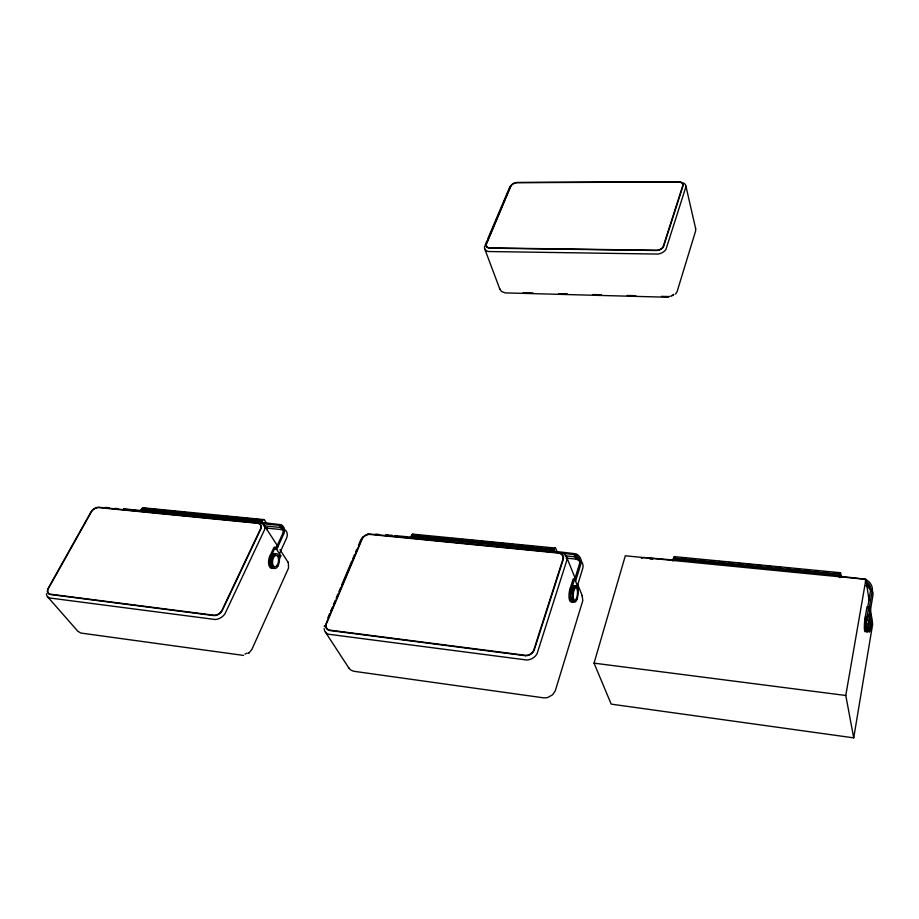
<?xml version="1.0" encoding="UTF-8"?>
<svg xmlns="http://www.w3.org/2000/svg" width="919" height="919" viewBox="0 0 919 919"><rect width="100%" height="100%" fill="white"/><g stroke="black" fill="none" stroke-linecap="round" stroke-linejoin="round"><path stroke-width="1.38" d="M869.075 600.348L865.916 579.349L625.322 555.788L594.053 663.15L611.204 704.138L853.717 737.865L872.671 624.139L870.132 607.344M869.087 609.274L872.338 589.596A14.245 11.671 -3.2 0 0 864.848 579.119L839.288 576.202M869.822 614.076L873.05 594.432A14.187 11.648 -3 0 0 871.844 589.435M841.322 576.971L840.655 573.088A3.584 0.597 -85.7 0 0 839.874 573.904L839.484 576.018A3.584 0.597 -85.7 0 0 839.323 577.373M865.629 631.33A9.006 1.321 -85.6 0 1 864.4 628.768A9.006 1.321 -85.6 0 1 864.963 618.832L867.042 606.678L868.719 606.862L869.971 615.098M867.651 607.689L870.546 590.71A12.567 10.304 -3.2 0 0 865.239 580.9M867.697 630.468A9.018 1.321 -85.6 0 1 866.146 629.779A9.018 1.321 -85.6 0 1 866.651 619.015L868.719 606.862M853.717 737.865L845.779 695.476L865.916 579.349M839.897 577.626L840.15 576.282M484.669 246.189L484.508 246.889A8.34 5.376 -20.6 0 0 488.563 251.519L657.843 254.069A8.799 5.847 -15.5 0 0 665.953 249.382L685.942 186.672A8.535 5.445 -14.9 0 0 683.403 182.984M674.845 557.224L674.764 557.017A3.435 0.93 -85.1 0 0 673.593 557.753L673.053 559.763A3.435 0.93 -85.1 0 0 672.857 561.049M324.304 626.609L324.591 625.563M557.247 552.089L555.731 548.425A3.308 1.137 -84.6 0 0 554.306 549.114L553.675 551.044A3.32 1.137 -84.6 0 0 553.502 551.848M577.511 590.664L578.338 588.022L574.651 578.947L573.226 578.786L569.746 589.837A8.305 2.746 -84.2 0 0 569.252 598.993A8.305 2.746 -84.2 0 0 571.974 601.52M573.41 601.681A8.305 2.734 -84.2 0 1 570.699 599.154A8.305 2.734 -84.2 0 1 571.181 589.998L574.651 578.947M574.547 579.786L579.372 564.335A11.315 9.029 -22 0 0 574.145 554.502L562.784 553.376M575.581 581.222L581.084 563.313A12.82 10.235 -22 0 0 576.018 553.812L554.8 551.331M410.908 536.972L411.643 535.134A3.182 1.378 -84 0 1 413.205 534.341M327.911 617.671L329.576 613.731M330.691 611.101L332.356 607.16M333.459 604.53L335.125 600.589M336.239 597.959L337.893 594.019M339.008 591.388L340.673 587.448M341.776 584.817L351.759 561.153M352.873 558.534L354.539 554.582M355.642 551.951L356.756 549.332M358.421 545.381L360.639 540.131M485.221 244.891L486.863 241.008M487.955 238.412L509.677 187.235A8.076 5.032 -19.5 0 1 510.723 186.04M266.694 523.405L264.454 519.947A3.044 1.597 -83.2 0 0 262.466 520.522L261.639 522.268A3.044 1.608 -83.2 0 0 261.352 523.393M278.652 560.636L280.835 555.857L275.286 547.299L274.08 547.173L269.439 557.144A7.616 3.929 -82.4 0 0 269.301 566.253A7.616 3.929 -82.4 0 0 274.011 567.195M279.456 553.732L286.808 537.558A11.913 8.478 -32.5 0 0 285.441 530.16M274.195 568.149A7.616 3.929 -82.4 0 1 270.232 565.667A7.616 3.929 -82.4 0 1 270.657 557.27L275.286 547.299M275.482 549.321L282.455 534.192A10.546 7.49 -32.4 0 0 279.445 525.346L262.455 523.669M276.688 549.447L284.086 533.25A11.958 8.489 -32.4 0 0 281.157 524.715L261.662 522.429M266.832 529.803L267.509 528.333A3.033 1.585 -83.1 0 0 267.624 527.977M262.937 523.715L263.454 522.612M140.848 510.367L141.744 508.689A2.929 1.769 -82.4 0 1 143.927 508.173L146.914 508.632M675.58 294.057L677.085 291.679L695.706 230.669L695.58 228.222M249.175 652.72L251.863 649.434L288.543 568.045L288.325 562.681L279.962 549.688M248.348 653.375L249.198 652.708M243.558 655.419L80.838 633.042L77.759 631.169L47.478 596.638M523.049 292.69L533.031 292.954M558.718 293.643L567.276 293.862M592.962 294.551L601.52 294.781M627.206 295.458L635.764 295.688M661.45 296.366L668.584 296.55A6.238 4.273 -15.1 0 0 670.02 296.389M668.205 297.251L505.209 292.897L501.475 291.484L499.718 288.75M674.443 556.638L840.448 572.721M681.932 557.913L686.183 558.315M690.433 558.729L694.684 559.143M700.358 559.694L704.609 560.108M710.284 560.659L714.534 561.072M718.784 561.486L724.459 562.037M728.71 562.439L732.96 562.853M738.635 563.404L742.885 563.818M747.136 564.232L752.81 564.783M757.061 565.196L761.311 565.61M766.986 566.161L771.236 566.563M775.487 566.977L781.161 567.528M786.825 568.08L789.662 568.356M795.337 568.907L799.587 569.321M805.262 569.872L809.513 570.285M815.176 570.825L818.013 571.101M823.688 571.652L827.939 572.066M833.602 572.617L837.864 573.031M673.501 558.063L839.805 574.237M673.145 559.407L839.541 575.65M143.295 507.816L263.891 519.603M412.872 534.146L555.329 548.057M151.175 509.046L156.839 509.608M161.101 510.022L165.351 510.436M171.026 510.987L175.276 511.412M179.527 511.826L185.201 512.377M189.452 512.791L193.702 513.204M199.377 513.767L203.627 514.181M207.889 514.594L213.553 515.145M217.814 515.57L222.065 515.984M226.315 516.398L231.99 516.949M236.24 517.374L241.915 517.925M246.166 518.339L250.416 518.753M254.678 519.178L260.341 519.729M414.906 534.847L419.179 535.26M423.452 535.674L429.139 536.236M434.836 536.788L439.11 537.213M443.372 537.626L447.645 538.04M451.918 538.465L457.616 539.016M461.878 539.442L466.151 539.855M471.849 540.406L476.111 540.832M480.384 541.245L486.082 541.808M490.355 542.221L494.617 542.635M498.891 543.06L504.588 543.611M508.85 544.037L513.124 544.45M518.821 545.001L523.095 545.427M527.357 545.84L533.054 546.403M537.328 546.816L541.601 547.23M545.863 547.655L551.561 548.206M674.247 560.062L644.208 557.523A13.153 10.672 -17.5 0 0 641.439 558.35M141.583 508.954L262.329 520.797M411.517 535.421L554.191 549.413M649.894 558.982L652.731 559.257M140.986 510.068L261.766 521.969M411.023 536.662L553.766 550.711M123.525 508.816L140.446 510.482M392.241 535.306L386.669 535.122A12.257 9.167 -29.6 0 0 385.394 535.444M395.032 535.582L410.333 537.087M105.203 507.391L109.441 507.816M115.093 508.368L117.919 508.644M123.571 509.206L127.798 509.62M133.45 510.183L136.276 510.459M143.341 511.159L146.167 511.435M151.807 511.998L156.046 512.411M161.698 512.974L164.524 513.25M170.176 513.801L174.403 514.226M180.055 514.778L182.87 515.054M188.498 515.616L192.726 516.03M198.355 516.581L202.571 517.006M208.199 517.558L211.014 517.834M216.654 518.396L220.87 518.81M226.499 519.361L229.313 519.649M236.355 520.338L239.17 520.613M244.799 521.176L249.026 521.59M254.655 522.141L257.469 522.417M375.791 534.1L378.617 534.376M385.681 535.076L388.507 535.352M394.171 535.915L396.997 536.191M404.061 536.891L406.899 537.167M412.551 537.73L415.377 538.006M422.453 538.706L425.279 538.982M430.931 539.545L435.169 539.958M440.833 540.521L443.659 540.797M450.724 541.498L453.561 541.773M469.161 543.313L472.01 543.6M477.719 544.163L480.58 544.45M487.713 545.151L490.562 545.427M496.271 545.989L499.12 546.277M506.254 546.977L509.115 547.264M516.248 547.965L519.097 548.252M524.806 548.815L527.667 549.091M534.801 549.792L537.649 550.079M543.359 550.642L546.208 550.918M553.341 551.63L556.202 551.905M263.845 525.817L280.812 527.506A10.534 7.49 -32.5 0 1 283.546 529.505M565.128 555.811L575.053 556.799A11.292 9.029 -22 0 1 580.222 561.578M265.223 527.966L282.167 529.654A10.511 7.49 -32.5 0 1 283.718 530.481M566.058 558.097L575.96 559.085A11.269 9.018 -22 0 1 580.176 562.095M575.995 585.621L577.419 585.771L582.887 567.885A12.774 10.224 -22 0 0 581.463 561.337M865.296 616.879L866.985 617.063M864.963 618.832L866.651 619.015M279.64 555.731L280.835 555.857M576.914 587.873L578.338 588.022M270.209 555.535L271.427 555.673M570.32 588.068L571.756 588.217M269.439 557.144L270.657 557.27M569.746 589.837L571.181 589.998M594.053 663.15L845.779 695.476M525.45 655.718L329.439 630.468A7.524 5.709 -34.1 0 1 325.935 623.978L361.879 538.741A7.18 5.307 -30 0 1 369.817 534.042L558.798 552.733A7.513 5.962 -22.6 0 1 563.393 558.982L534.088 650.411A7.857 6.479 -27 0 1 525.45 655.718M348.577 667.642L350.53 669.882L353.551 671.238L544.105 697.912L547.621 697.555L552.583 694.798L555.271 690.847L582.795 600.658L582.129 595.478M260.284 522.704L261.18 522.922A9.581 6.732 -32.7 0 1 261.984 523.244M287.796 561.785L288.049 562.233M325.372 632.042L348.944 668.182M263.868 524.738L278.089 546.782M263.627 524.783L265.706 528.011M279.445 525.346L282.167 529.654M566.609 557.04L575.03 577.89M577.66 584.404L582.393 596.121M574.145 554.502L575.96 559.085M484.692 248.785L499.821 289.106M685.896 186.029L695.649 228.59M46.455 593.777A9.753 6.376 -37.9 0 0 49.339 597.947L215.368 619.532A10.063 7.203 -36.3 0 0 224.914 613.903L264.672 529.482A9.581 6.732 -32.7 0 0 262.708 523.658M247.177 653.087A7.099 5.227 -37.2 0 1 246.453 653.478M245.706 653.788A7.099 5.227 -37.2 0 1 244.948 654.041M274.471 568.068A7.501 3.871 -82.4 0 1 270.129 561.118A7.501 3.871 -82.4 0 1 275.677 553.686M271.002 559.556A5.755 2.964 -82.4 0 1 271.415 558.155M570.389 599.211A6.272 2.068 -84.2 0 1 570.033 598.28M569.941 592.307A6.272 2.068 -84.2 0 1 570.262 590.768M572.296 599.923A6.284 2.068 -84.2 0 1 571.469 598.441M571.377 592.468A6.284 2.068 -84.2 0 1 572.135 589.584M572.64 588.539A6.284 2.068 -84.2 0 1 573.203 587.85M361.19 539.2A9.81 7.272 -30 0 1 363.361 536.753M367.255 534.456A9.81 7.272 -30 0 1 368.312 534.1M561.578 552.595A10.281 8.168 -22.6 0 1 566.966 559.901L537.041 653.8A10.741 8.88 -27.1 0 1 526.932 660.026L328.393 634.213A10.304 7.823 -34.1 0 1 324.154 628.585M573.732 601.6A8.191 2.7 -84.2 0 1 570.975 593.169A8.191 2.7 -84.2 0 1 575.512 586.621M572.158 599.406A6.284 2.068 -84.2 0 1 571.802 598.476M571.71 592.502A6.284 2.068 -84.2 0 1 572.032 590.963M673.811 294.574A6.238 4.273 -15.1 0 1 673.282 294.988M672.708 295.367A6.238 4.273 -15.1 0 1 671.41 295.975M673.558 294.413A5.87 4.021 -15.1 0 1 673.053 294.804M671.915 295.47A5.87 4.021 -15.1 0 1 671.295 295.734M865.974 585.759A12.521 10.281 -3 0 1 870.81 591.055M866.697 584.013A12.544 10.293 -3.1 0 1 870.787 589.734M865.147 629.504A6.812 0.999 -85.6 0 1 865.181 619.808M865.434 618.338A6.812 0.999 -85.6 0 1 866.02 616.396M867.088 629.802A6.812 0.999 -85.6 0 1 866.502 623.461M866.87 619.992A6.812 0.999 -85.6 0 1 867.984 616.235M868.087 630.411A8.891 1.298 -85.6 0 1 866.514 629.193A8.891 1.298 -85.6 0 1 867.26 617.809A8.891 1.298 -85.6 0 1 869.098 615.133M867.019 629.159A6.812 0.988 -85.6 0 1 866.893 623.496M867.249 620.038A6.812 0.988 -85.6 0 1 868.087 616.615M562.979 558.982L533.675 650.342A7.386 6.1 -27 0 1 525.553 655.339L329.634 630.124A7.088 5.376 -34.1 0 1 326.337 624.012L362.247 538.81A6.755 4.997 -30 0 1 369.714 534.399L558.66 553.1A7.065 5.617 -22.6 0 1 562.979 558.982M682.806 185.5L663.231 246.499A6.054 4.021 -15.5 0 1 656.717 250.267L489.678 247.923A5.732 3.687 -20.6 0 1 486.415 244.201L510.895 186.109A5.56 3.446 -19.5 0 1 516.983 182.686L678.842 181.962A5.87 3.733 -14.9 0 1 682.806 185.5M683.15 185.466L663.587 246.51A6.433 4.273 -15.5 0 1 656.66 250.508L489.54 248.153A6.1 3.929 -20.6 0 1 486.071 244.201L510.585 186.075A5.905 3.665 -19.5 0 1 517.052 182.444L678.934 181.698A6.238 3.975 -14.9 0 1 683.15 185.466M260.64 528.597L221.778 610.733A6.927 4.951 -36.2 0 1 214.116 615.259L50.269 594.168A6.709 4.377 -37.8 0 1 48.316 588.7L91.521 511.607A6.376 4.124 -35.1 0 1 98.597 507.564L257.848 523.325A6.582 4.629 -32.7 0 1 260.64 528.597M260.996 528.597L222.111 610.79A7.352 5.261 -36.2 0 1 213.966 615.592L50.051 594.478A7.122 4.652 -37.8 0 1 47.972 588.677L91.211 511.538A6.778 4.377 -35.1 0 1 98.735 507.242L258.021 522.991A6.996 4.917 -32.7 0 1 260.996 528.597M277.825 566.253A7.513 3.86 -82.4 0 0 277.159 553.847A7.513 3.86 -82.4 0 0 271.587 563.175A7.513 3.86 -82.4 0 0 277.825 566.253M277.308 565.047A5.755 2.964 -82.4 0 0 276.78 555.535A5.755 2.964 -82.4 0 0 272.518 562.692A5.755 2.964 -82.4 0 0 277.308 565.047M576.856 599.567A8.191 2.688 -84.2 0 0 576.684 586.081A8.191 2.688 -84.2 0 0 572.571 596.477A8.191 2.688 -84.2 0 0 576.856 599.567M576.523 598.269A6.284 2.056 -84.2 0 0 576.374 587.93A6.284 2.056 -84.2 0 0 573.226 595.914A6.284 2.056 -84.2 0 0 576.523 598.269M870.5 629.17A8.891 1.287 -85.6 0 0 870.902 614.604A8.891 1.287 -85.6 0 0 868.547 626.092A8.891 1.287 -85.6 0 0 870.5 629.17M870.385 627.792A6.824 0.988 -85.6 0 0 870.684 616.626A6.824 0.988 -85.6 0 0 868.892 625.437A6.824 0.988 -85.6 0 0 870.385 627.792"/></g></svg>
